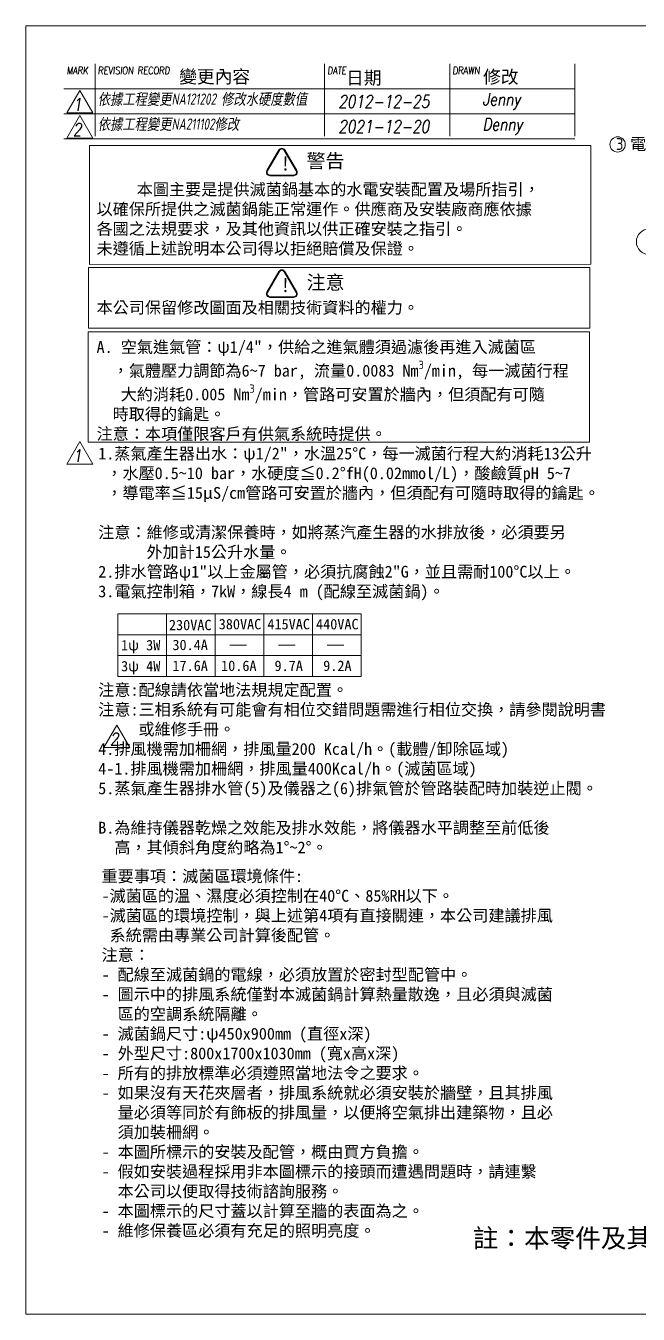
# Model space of a CAD drawing. Header units: millimetres. Extents: x -170975 to 84078, y -629 to 13147.
# Drawn here: x 70893 to 75297, y -629 to 8641 of the extents above; entities that cross this region are included whole.
import ezdxf

# ---------------------------------------------------------------- set-up
doc = ezdxf.new("R2010")
doc.units = ezdxf.units.MM
doc.layers.get('0').update_dxf_attribs({"lineweight": 25})
for name, color, linetype, lineweight in [('D', 3, 'Continuous', 9), ('F', 7, 'Continuous', 15), ('T', 4, 'Continuous', 15)]:
    doc.layers.add(name, color=color, linetype=linetype, lineweight=lineweight)
doc.styles.get("Standard").update_dxf_attribs({"font": 'KAIU.TTF'})
doc.styles.add('STU25', font='isocp2.shx')
doc.styles.add('Text', font='romans.shx', dxfattribs={"width": 0.8, "oblique": 10})

msp = doc.modelspace()

# ---------------------------------------------------------------- hatches: boundary and pattern name
at = {"layer": 'D'}
h = msp.add_hatch(color=11, dxfattribs=at)
edge = h.paths.add_edge_path()
edge.add_line((72712.769, 7747.04), (72627.41, 7599.194))
edge.add_arc((72649.061, 7586.694), 25, 149.9999999, 270)
edge.add_line((72649.061, 7561.694), (72819.779, 7561.694))
edge.add_arc((72819.779, 7586.694), 25, 270, 389.9999999)
edge.add_line((72841.429, 7599.194), (72756.07, 7747.04))
edge.add_arc((72734.42, 7734.54), 25, 30, 150)
edge = h.paths.add_edge_path(flags=16)
edge.add_arc((72734.42, 7734.54), 20, 30, 150)
edge.add_line((72717.099, 7744.54), (72631.74, 7596.694))
edge.add_arc((72649.061, 7586.694), 20, 149.9999999, 270)
edge.add_line((72649.061, 7566.694), (72819.779, 7566.694))
edge.add_arc((72819.779, 7586.694), 20, 270, 389.9999999)
edge.add_line((72837.099, 7596.694), (72751.74, 7744.54))
h = msp.add_hatch(color=11, dxfattribs=at)
edge = h.paths.add_edge_path()
edge.add_ellipse((72649.061, 6711.723), major_axis=(25, 0), ratio=1, start_angle=149.9999999, end_angle=270)
edge.add_line((72649.061, 6686.723), (72819.779, 6686.723))
edge.add_ellipse((72819.779, 6711.723), major_axis=(25, 0), ratio=1, start_angle=270, end_angle=389.9999999)
edge.add_line((72841.429, 6724.223), (72756.07, 6872.069))
edge.add_ellipse((72734.42, 6859.569), major_axis=(25, 0), ratio=1, start_angle=30, end_angle=150)
edge.add_line((72712.769, 6872.069), (72627.41, 6724.223))
edge = h.paths.add_edge_path(flags=16)
edge.add_ellipse((72649.061, 6711.723), major_axis=(20, 0), ratio=1, start_angle=149.9999999, end_angle=270)
edge.add_line((72649.061, 6691.723), (72819.779, 6691.723))
edge.add_ellipse((72819.779, 6711.723), major_axis=(20, 0), ratio=1, start_angle=270, end_angle=389.9999999)
edge.add_line((72837.099, 6721.723), (72751.74, 6869.569))
edge.add_ellipse((72734.42, 6859.569), major_axis=(20, 0), ratio=1, start_angle=30, end_angle=150)
edge.add_line((72717.099, 6869.569), (72631.74, 6721.723))

# ---------------------------------------------------------------- linework, layer by layer
at = {"layer": 'D', "color": 11}
for p, q in [((72712.769, 7747.04), (72627.41, 7599.194)), ((72717.099, 7744.54), (72631.74, 7596.694)), ((72751.74, 7744.54), (72837.099, 7596.694)), ((72756.07, 7747.04), (72841.429, 7599.194)), ((72649.061, 7566.694), (72819.779, 7566.694)), ((72649.061, 7561.694), (72819.779, 7561.694)), ((72712.769, 6872.069), (72627.41, 6724.223)), ((72717.099, 6869.569), (72631.74, 6721.723)), ((72751.74, 6869.569), (72837.099, 6721.723)), ((72756.07, 6872.069), (72841.429, 6724.223)), ((72649.061, 6691.723), (72819.779, 6691.723)), ((72649.061, 6686.723), (72819.779, 6686.723)), ((72360.496, 4184.104), (72480.177, 4184.104)), ((72710.496, 4184.104), (72830.177, 4184.104)), ((73060.496, 4184.104), (73180.177, 4184.104))]:
    msp.add_line(p, q, dxfattribs=at)
at = {"layer": 'D'}
for p, q in [((71554.221, 4409.104), (71554.221, 3959.104)), ((71554.221, 4409.104), (73304.221, 4409.104)), ((71904.221, 4409.104), (71904.221, 3959.104)), ((72254.221, 4409.104), (72254.221, 3959.104)), ((72604.221, 4409.104), (72604.221, 3959.104)), ((72954.221, 4409.104), (72954.221, 3959.104)), ((73304.221, 4409.104), (73304.221, 3959.104)), ((71554.221, 4259.104), (73304.221, 4259.104)), ((71554.221, 4109.104), (73304.221, 4109.104)), ((71554.221, 3959.104), (73304.221, 3959.104))]:
    msp.add_line(p, q, dxfattribs=at)
at = {"layer": 'D', "color": 11}
for points in [[(71351.176, 7778.869), (74955.683, 7779.688), (74955.683, 6925.019), (71351.176, 6924.2)], [(71343.79, 6900.724), (74948.298, 6901.543), (74948.298, 6465.721), (71343.79, 6465.721)], [(71342.621, 6438.177), (74947.128, 6438.177), (74947.128, 5643.85), (71342.621, 5643.85)]]:
    msp.add_lwpolyline(points, close=True, dxfattribs=at)
at = {"layer": 'D'}
for centre, radius in [((75149.396, 7787.029), 55), ((75376.37, 7086.534), 92.5)]:
    msp.add_circle(centre, radius, dxfattribs=at)
at = {"layer": 'D', "color": 11}
for centre, radius, start, end in [((72734.42, 7734.54), 25, 30, 150), ((72734.42, 7734.54), 20, 30, 150), ((72649.061, 7586.694), 25, 149.9999999, 270), ((72649.061, 7586.694), 20, 149.9999999, 270), ((72819.779, 7586.694), 25, 270, 29.9999999), ((72819.779, 7586.694), 20, 270, 29.9999999), ((72734.42, 6859.569), 25, 30, 150), ((72734.42, 6859.569), 20, 30, 150), ((72649.061, 6711.723), 25, 149.9999999, 270), ((72649.061, 6711.723), 20, 149.9999999, 270), ((72819.779, 6711.723), 25, 270, 29.9999999), ((72819.779, 6711.723), 20, 270, 29.9999999)]:
    msp.add_arc(centre, radius, start, end, dxfattribs=at)
at = {"layer": 'F', "color": 7}
for p, q in [((71391.856, 8366.751), (71391.856, 7846.751)), ((73042.006, 7846.751), (73042.006, 8366.751)), ((73942.006, 7846.751), (73942.006, 8366.751)), ((74842.006, 7846.751), (74842.006, 8366.751)), ((74842.006, 8186.751), (71166.856, 8186.751)), ((71166.856, 8006.751), (74842.006, 8006.751)), ((71166.856, 7826.751), (74842.006, 7826.751))]:
    msp.add_line(p, q, dxfattribs=at)
at = {"layer": 'F'}
msp.add_line((74842.006, 8366.751), (74842.006, 8006.751), dxfattribs=at)
at = {"layer": 'F', "color": 6}
msp.add_lwpolyline([(70892.835, 8640.772), (70892.835, -629.228), (84077.835, -629.228), (84077.835, 8640.772)], close=True, dxfattribs=at)
msp.add_lwpolyline([(70892.835, 8640.772), (70892.835, -629.228), (84077.835, -629.228), (84077.835, 8640.772)], close=True, dxfattribs=at)
at = {"layer": 'F', "color": 7}
for points in [[(71281.072, 8175.142), (71187.581, 8013.211), (71374.563, 8013.211)], [(71281.072, 7995.142), (71187.581, 7833.211), (71374.563, 7833.211)], [(71281.072, 5648.701), (71187.581, 5486.771), (71374.563, 5486.771)], [(71546.806, 3609.705), (71453.315, 3447.775), (71640.296, 3447.775)]]:
    msp.add_lwpolyline(points, close=True, dxfattribs=at)

# ---------------------------------------------------------------- texts
at = {"lineweight": -3}
for s, p in [('變更內容', (71996.19, 8227.966)), ('日期', (73196.351, 8219.066)), ('修改', (74181.83, 8226.186))]:
    msp.add_text(s, height=93.4085, dxfattribs=at).set_placement(p)
at = {"insert": (74107.478, -14.011), "char_height": 135.00867, "attachment_point": 1, "style": 'STU25'}
msp.add_mtext('{\\f標楷體|b0|i0|c136|p65;註：本零件及其用料均須符合}RoHS{\\f標楷體|b0|i0|c136|p65;指令。}', dxfattribs=at)
at = {"layer": 'D', "insert": (75137.221, 7832.6), "char_height": 85, "attachment_point": 1}
msp.add_mtext('{\\Fisocp2.shx;\\C3;3 \\f標楷體|b0|i0|c136|p65;電氣控制箱}', dxfattribs=at)
at = {"layer": 'D', "color": 11, "attachment_point": 1, "style": 'STU25'}
for s, insert, char_height in [('{\\f標楷體|b0|i0|c136|p65;!}', (72726.109, 7699.81), 100), ('{\\f標楷體|b0|i0|c136|p65;警告}', (72912.622, 7719.178), 100), ('{\\f標楷體|b0|i0|c136|p65;注意}', (72912.622, 6844.207), 100), ('{\\f標楷體|b0|i0|c136|p65;!}', (72726.109, 6824.839), 100), ('{\\f標楷體|b0|i0|c136|p65;230VAC}', (71922.464, 4367.154), 75), ('{\\f標楷體|b0|i0|c136|p65;380VAC}', (72280.347, 4373.339), 75), ('{\\f標楷體|b0|i0|c136|p65;415VAC}', (72630.347, 4373.339), 75), ('{\\f標楷體|b0|i0|c136|p65;440VAC}', (72980.347, 4373.339), 75), ('{\\f標楷體|b0|i0|c136|p65;1ψ 3W}', (71578.029, 4222.187), 75), ('{\\f標楷體|b0|i0|c136|p65;30.4A}', (71947.407, 4223.785), 75), ('{\\f標楷體|b0|i0|c136|p65;3ψ 4W}', (71578.029, 4071.115), 75), ('{\\f標楷體|b0|i0|c136|p65;17.6A}', (71947.407, 4073.785), 75), ('{\\f標楷體|b0|i0|c136|p65;10.6A}', (72297.407, 4073.785), 75), ('{\\f標楷體|b0|i0|c136|p65;9.7A}', (72681.703, 4073.785), 75), ('{\\f標楷體|b0|i0|c136|p65;9.2A}', (73031.703, 4073.785), 75)]:
    msp.add_mtext(s, dxfattribs=dict(at, insert=insert, char_height=char_height))
at = {"layer": 'D', "color": 11, "char_height": 85, "attachment_point": 1}
for s, insert in [('\\A1;\\P     本圖主要是提供滅菌鍋基本的水電安裝配置及場所指引，\\P以確保所提供之滅菌鍋能正常運作。供應商及安裝廠商應依據\\P各國之法規要求，及其他資訊以供正確安裝之指引。\\P未遵循上述說明本公司得以拒絕賠償及保證。\\P\\P\\P本公司保留修改圖面及相關技術資料的權力。\\P\\PA. 空氣進氣管：{\\f細明體|b0|i0|c136|p48;ψ}1/4"，供給之進氣體須過濾後再進入滅菌區\\P  ，氣體壓力調節為6~7 bar, 流量0.0083 Nm{\\Fisocp2.shx;\\H0.7x;\\S3^ ;}/min, 每一滅菌行程\\P   大約消耗0.005 Nm{\\Fisocp2.shx;\\H0.7x;\\S3^ ;}/min，管路可安置於牆內，但須配有可隨\\P  時取得的鑰匙。\\P注意：本項僅限客戶有供氣系統時提供。', (71401.866, 7647.615)), ('1.蒸氣產生器出水：{\\f細明體|b0|i0|c136|p48;ψ}1/2"，水溫25%%DC，每一滅菌行程大約消耗13公升\\P ，水壓0.5~10 bar，水硬度≦0.2%%DfH(0.02mmol/L)，酸鹼質pH 5~7\\P ，導電率≦15μS/cm管路可安置於牆內，但須配有可隨時取得的鑰匙。\\P\\P注意：維修或清潔保養時，如將蒸汽產生器的水排放後，必須要另\\P      外加計15公升水量。\\P2.排水管路{\\f細明體|b0|i0|c136|p48;ψ}1"以上金屬管，必須抗腐蝕2"G，並且需耐100%%DC以上。 \\P3.電氣控制箱，7kW，線長4 m (配線至滅菌鍋)。\\P \\P\\P\\P  \\P注意:配線請依當地法規規定配置。\\P{\\fDFKai-SB|b0|i0|c136|p65;注意:三相系統有可能會有相位交錯問題需進行相位交換，請參閱說明書\\P     或維修手冊。}\\P4.排風機需加柵網，排風量200 Kcal/h。(載體/卸除區域)\\P4-1.排風機需加柵網，排風量400Kcal/h。(滅菌區域)\\P5.蒸氣產生器排水管(5)及儀器之(6)排氣管於管路裝配時加裝逆止閥。\\P\\PB.為維持儀器乾燥之效能及排水效能，將儀器水平調整至前低後\\P  高，其傾斜角度約略為1%%D~2%%D。', (71413.979, 5605.793)), ('重要事項：滅菌區環境條件:\\P-滅菌區的溫、濕度必須控制在40%%DC、85%RH以下。\\P-滅菌區的環境控制，與上述第4項有直接關連，本公司建議排風\\P 系統需由專業公司計算後配管。\\P注意：\\P- 配線至滅菌鍋的電線，必須放置於密封型配管中。\\P- 圖示中的排風系統僅對本滅菌鍋計算熱量散逸，且必須與滅菌\\P  區的空調系統隔離。\\P- 滅菌鍋尺寸:{\\f細明體|b0|i0|c136|p48;ψ}450x900mm (直徑x深)\\P- 外型尺寸:800x1700x1030mm (寬x高x深)\\P- 所有的排放標準必須遵照當地法令之要求。\\P- 如果沒有天花夾層者，排風系統就必須安裝於牆壁，且其排風\\P  量必須等同於有飾板的排風量，以便將空氣排出建築物，且必\\P  須加裝柵網。\\P- 本圖所標示的安裝及配管，概由買方負擔。\\P- 假如安裝過程採用非本圖標示的接頭而遭遇問題時，請連繫\\P  本公司以便取得技術諮詢服務。\\P- 本圖標示的尺寸蓋以計算至牆的表面為之。\\P- 維修保養區必須有充足的照明亮度。', (71437.676, 2565.273))]:
    msp.add_mtext(s, dxfattribs=dict(at, insert=insert))
at = {"layer": 'F', "color": 1, "lineweight": 15, "style": 'Text', "oblique": 5, "width": 0.8}
for s, p in [('MARK', (71186.758, 8292.451)), ('REVISION RECORD', (71411.758, 8292.451)), ('DATE', (73061.908, 8292.451)), ('DRAWN', (73961.908, 8292.451))]:
    msp.add_text(s, height=54, dxfattribs=at).set_placement(p)
at = {"layer": 'T', "lineweight": 20, "style": 'Text', "oblique": 10, "width": 0.8}
for s, p in [('1', (71232.134, 8029.684)), ('2012-12-25', (73140.966, 8051.208)), ('Jenny', (74177.425, 8067.008)), ('Denny', (74177.425, 7887.008)), ('2', (71232.134, 7849.684)), ('2021-12-20', (73140.966, 7871.208)), ('1', (71232.134, 5503.243)), ('2', (71497.868, 3464.248))]:
    msp.add_text(s, height=90, dxfattribs=at).set_placement(p)
at = {"layer": 'T', "linetype": 'Continuous', "lineweight": 20, "char_height": 80.9991, "attachment_point": 1, "style": 'Text'}
for s, insert in [('{\\fDFKai-SB|b0|i0|c136|p65;依據工程變更\\Fisocp2.shx;NA121202 \\fDFKai-SB|b0|i0|c136|p65;修改水硬度數值}', (71411.173, 8153.825)), ('{\\fDFKai-SB|b0|i0|c136|p65;依據工程變更\\Fisocp2.shx|c136;NA211102\\fDFKai-SB|b0|i0|c136|p65;修改}', (71411.173, 7973.825))]:
    msp.add_mtext(s, dxfattribs=dict(at, insert=insert))

doc.saveas('drawing.dxf')
